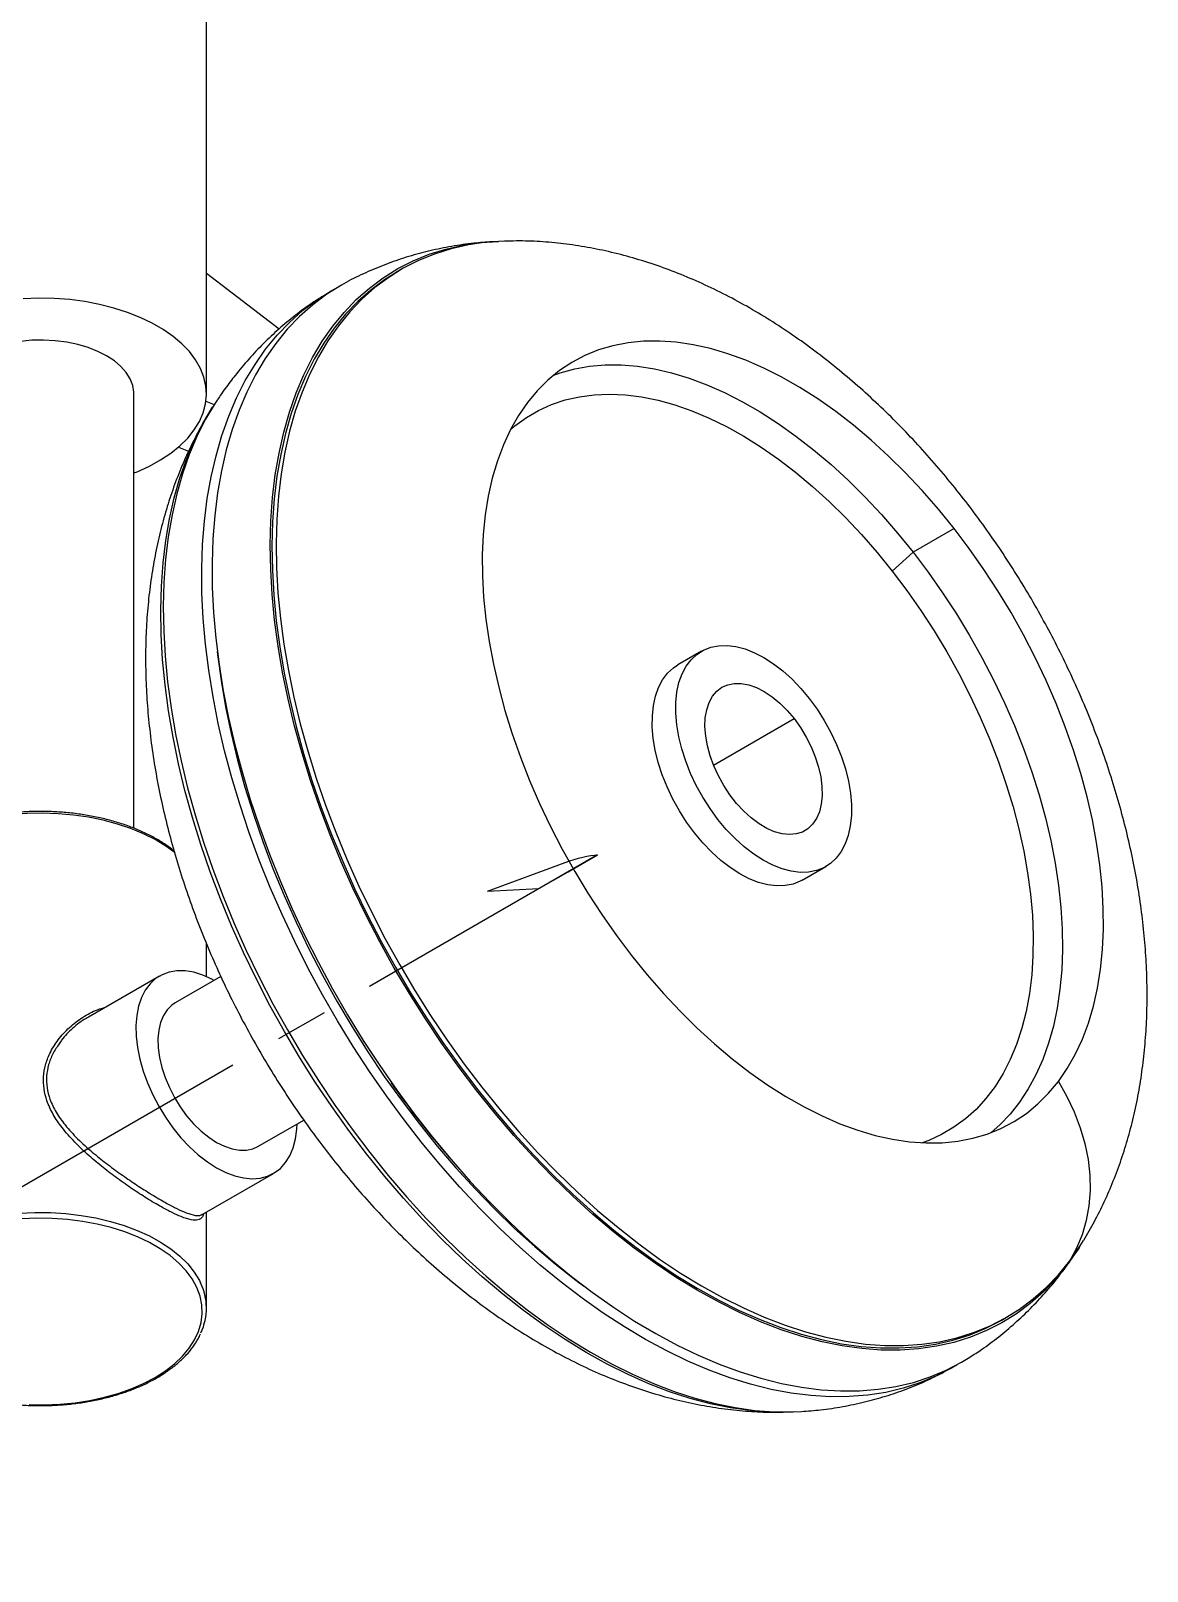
# Model space of a CAD drawing. Header units: millimetres. Extents: x 1 to 1184, y 0 to 836.
# Drawn here: x 371.7 to 425.6, y 226 to 300.3 of the extents above; entities that cross this region are included whole.
import ezdxf

# ---------------------------------------------------------------- set-up
doc = ezdxf.new("R2010")
doc.units = ezdxf.units.MM
doc.linetypes.add('CENTERX2', pattern=[20.32, 12.7, -2.54, 2.54, -2.54])

msp = doc.modelspace()

# ---------------------------------------------------------------- linework, layer by layer
at = {"color": 7, "linetype": 'Continuous', "lineweight": 25}
for p, q in [((380.183, 282.775), (380.183, 313.915)), ((380.183, 288.6), (383.697, 285.921)), ((389.595, 288.787), (389.392, 288.67)), ((376.683, 261.81), (376.683, 282.775)), ((380.16, 282.421), (380.562, 282.263)), ((378.826, 280.202), (379.319, 280.008)), ((416.264, 276.276), (414.284, 275.133)), ((413.278, 274.223), (414.284, 275.133)), ((404.067, 270.354), (402.936, 269.7)), ((404.65, 264.858), (408.536, 267.101)), ((408.936, 259.308), (410.067, 259.961)), ((380.183, 254.654), (380.183, 256.247)), ((377.919, 254.681), (374.482, 252.697)), ((380.88, 254.658), (378.669, 253.382)), ((389.098, 249.519), (389.114, 249.527)), ((389.098, 249.519), (389.326, 249.227)), ((382.668, 246.453), (384.88, 247.73)), ((379.981, 243.17), (383.418, 245.154)), ((380.183, 238.65), (380.183, 243.287)), ((422.032, 241.184), (422.111, 241.306)), ((418.59, 238.093), (418.792, 238.21)), ((415.438, 235.4), (415.778, 235.566))]:
    msp.add_line(p, q, dxfattribs=at)
at = {"color": 7, "linetype": 'CENTERX2'}
msp.add_line((399.053, 260.531), (339.163, 225.957), dxfattribs=at)
at = {"color": 7, "linetype": 'Continuous'}
for p, q in [((397.639, 259.715), (399.053, 260.531)), ((393.738, 258.777), (397.493, 260.156)), ((396.225, 258.898), (397.639, 259.715)), ((393.738, 258.777), (396.225, 258.898))]:
    msp.add_line(p, q, dxfattribs=at)
at = {"color": 7, "linetype": 'Continuous', "lineweight": 25, "flags": 128}
for points in [[(421.708, 240.726), (421.159, 240.054), (420.568, 239.439), (419.937, 238.881), (419.268, 238.382), (418.562, 237.943), (417.821, 237.566), (417.047, 237.251), (416.241, 236.999), (415.406, 236.81), (414.543, 236.686), (413.655, 236.625), (412.743, 236.629), (411.811, 236.698), (410.859, 236.831), (409.891, 237.028), (408.909, 237.288), (407.915, 237.611), (406.911, 237.997), (405.901, 238.443), (404.886, 238.95), (403.868, 239.515), (402.852, 240.138), (401.837, 240.817), (400.828, 241.55), (399.827, 242.336), (398.835, 243.172), (397.856, 244.058), (396.892, 244.989), (395.945, 245.965), (395.017, 246.984), (394.111, 248.041), (393.229, 249.136), (392.373, 250.264), (391.544, 251.425), (390.746, 252.614), (389.979, 253.829), (389.247, 255.067), (388.549, 256.326), (387.889, 257.601), (387.268, 258.89), (386.687, 260.19), (386.148, 261.497), (385.652, 262.81), (385.2, 264.123), (384.793, 265.435), (384.432, 266.742), (384.119, 268.041), (383.853, 269.328), (383.636, 270.601), (383.468, 271.857), (383.35, 273.092), (383.281, 274.304), (383.262, 275.49), (383.293, 276.646), (383.374, 277.771), (383.504, 278.861), (383.684, 279.913), (383.913, 280.926), (384.19, 281.897), (384.515, 282.823), (384.887, 283.702), (385.305, 284.532), (385.767, 285.311), (386.274, 286.037), (386.824, 286.709), (387.414, 287.324), (388.045, 287.882), (388.714, 288.381), (389.42, 288.82), (390.161, 289.197), (390.936, 289.512), (391.741, 289.764), (392.577, 289.953), (393.44, 290.078), (394.282, 290.136)], [(394.667, 290.151), (394.568, 290.149), (393.683, 290.089), (392.824, 289.964), (391.992, 289.777), (391.189, 289.525), (390.418, 289.211), (389.68, 288.836), (388.977, 288.399), (388.31, 287.902), (387.682, 287.346), (387.094, 286.733), (386.547, 286.064), (386.042, 285.341), (385.581, 284.565), (385.165, 283.738), (384.794, 282.862), (384.471, 281.94), (384.195, 280.973), (383.967, 279.965), (383.788, 278.916), (383.658, 277.831), (383.577, 276.711), (383.546, 275.559), (383.565, 274.378), (383.634, 273.171), (383.752, 271.94), (383.919, 270.689), (384.135, 269.421), (384.4, 268.139), (384.712, 266.845), (385.071, 265.544), (385.476, 264.237), (385.927, 262.929), (386.421, 261.622), (386.958, 260.319), (387.537, 259.024), (388.155, 257.74), (388.813, 256.47), (389.507, 255.217), (390.237, 253.984), (391, 252.773), (391.796, 251.589), (392.621, 250.433), (393.474, 249.309), (394.353, 248.218), (395.255, 247.165), (396.179, 246.151), (397.122, 245.179), (398.083, 244.251), (399.058, 243.369), (400.045, 242.536), (401.043, 241.753), (402.048, 241.023), (403.058, 240.347), (404.071, 239.726), (405.084, 239.163), (406.095, 238.659), (407.102, 238.214), (408.102, 237.83), (409.092, 237.508), (410.07, 237.249), (411.034, 237.053), (411.982, 236.92), (412.911, 236.852), (413.819, 236.848), (414.703, 236.908), (415.563, 237.032), (416.395, 237.22), (417.197, 237.471), (417.969, 237.785), (418.707, 238.161), (419.41, 238.598), (420.076, 239.095), (420.704, 239.65), (421.293, 240.263), (421.84, 240.932), (421.84, 240.932)], [(389.392, 288.67), (388.775, 288.282), (388.108, 287.785), (387.48, 287.23), (386.892, 286.617), (386.344, 285.947), (385.84, 285.224), (385.379, 284.448), (384.962, 283.621), (384.592, 282.746), (384.269, 281.823), (383.993, 280.857), (383.765, 279.848), (383.585, 278.8), (383.455, 277.714), (383.375, 276.594), (383.344, 275.442), (383.363, 274.261), (383.431, 273.054), (383.55, 271.823), (383.717, 270.573), (383.933, 269.304), (384.198, 268.022), (384.51, 266.728), (384.869, 265.427), (385.274, 264.12), (385.724, 262.812), (386.219, 261.505), (386.756, 260.202), (387.334, 258.908), (387.953, 257.624), (388.611, 256.353), (389.305, 255.1), (390.035, 253.867), (390.798, 252.657), (391.594, 251.472), (392.419, 250.316), (393.272, 249.192), (394.15, 248.102), (395.053, 247.048), (395.977, 246.034), (396.92, 245.062), (397.881, 244.134), (398.856, 243.252), (399.843, 242.419), (400.841, 241.636), (401.846, 240.906), (402.856, 240.23), (403.869, 239.61), (404.882, 239.046), (405.893, 238.542), (406.9, 238.097), (407.899, 237.713), (408.889, 237.392), (409.868, 237.132), (410.832, 236.936), (411.78, 236.804), (412.709, 236.735), (413.616, 236.731), (414.501, 236.791), (415.361, 236.915), (416.193, 237.103), (416.995, 237.354), (417.766, 237.668), (418.505, 238.044), (418.59, 238.093)], [(416.404, 235.919), (416.128, 235.755), (415.384, 235.369), (414.607, 235.046), (413.799, 234.784), (412.961, 234.586), (412.096, 234.451), (411.205, 234.38), (410.291, 234.372), (409.355, 234.429), (408.401, 234.549), (407.429, 234.733), (406.443, 234.98), (405.444, 235.29), (404.436, 235.661), (403.419, 236.094), (402.398, 236.586), (401.374, 237.137), (400.349, 237.745), (399.326, 238.41), (398.307, 239.129), (397.295, 239.901), (396.292, 240.724), (395.3, 241.596), (394.323, 242.515), (393.361, 243.479), (392.417, 244.486), (391.494, 245.533), (390.593, 246.617), (389.717, 247.738), (388.868, 248.891), (388.047, 250.074), (387.257, 251.284), (386.5, 252.518), (385.776, 253.775), (385.089, 255.05), (384.439, 256.34), (383.829, 257.643), (383.259, 258.956), (382.73, 260.275), (382.245, 261.598), (381.804, 262.921), (381.408, 264.241), (381.058, 265.556), (380.755, 266.861), (380.5, 268.155), (380.293, 269.434), (380.135, 270.694), (380.026, 271.934), (379.966, 273.15), (379.956, 274.34), (379.995, 275.5), (380.084, 276.627), (380.222, 277.721), (380.409, 278.776), (380.644, 279.793), (380.928, 280.767), (381.258, 281.696), (381.635, 282.579), (382.058, 283.413), (382.525, 284.197), (383.036, 284.928), (383.589, 285.605), (384.183, 286.227), (384.817, 286.791), (385.489, 287.297), (386.198, 287.743), (386.417, 287.864)], [(387.033, 288.214), (386.693, 288.028), (385.984, 287.582), (385.312, 287.077), (384.678, 286.512), (384.084, 285.891), (383.531, 285.214), (383.02, 284.483), (382.553, 283.699), (382.13, 282.865), (381.753, 281.982), (381.423, 281.052), (381.139, 280.078), (380.904, 279.062), (380.717, 278.006), (380.579, 276.913), (380.49, 275.785), (380.451, 274.625), (380.461, 273.436), (380.521, 272.22), (380.63, 270.98), (380.788, 269.719), (380.995, 268.441), (381.25, 267.147), (381.553, 265.841), (381.903, 264.527), (382.299, 263.207), (382.74, 261.884), (383.225, 260.561), (383.754, 259.242), (384.324, 257.929), (384.934, 256.626), (385.584, 255.335), (386.271, 254.06), (386.995, 252.804), (387.752, 251.57), (388.542, 250.359), (389.363, 249.176), (390.212, 248.023), (391.088, 246.903), (391.989, 245.818), (392.912, 244.771), (393.856, 243.765), (394.818, 242.801), (395.795, 241.882), (396.787, 241.01), (397.79, 240.187), (398.802, 239.415), (399.821, 238.696), (400.844, 238.031), (401.869, 237.423), (402.893, 236.872), (403.914, 236.38), (404.931, 235.947), (405.939, 235.576), (406.938, 235.266), (407.924, 235.019), (408.896, 234.835), (409.85, 234.715), (410.786, 234.658), (411.7, 234.665), (412.591, 234.737), (413.456, 234.872), (414.294, 235.07), (415.102, 235.331), (415.879, 235.655), (416.623, 236.04), (417.02, 236.28)], [(376.683, 278.957), (376.84, 279.02), (377.429, 279.288), (377.971, 279.587), (378.463, 279.914), (378.899, 280.266), (379.277, 280.64), (379.592, 281.033), (379.842, 281.441), (380.025, 281.861), (380.139, 282.289), (380.183, 282.721), (380.156, 283.154), (380.06, 283.583), (379.894, 284.005), (379.661, 284.417), (379.362, 284.814), (378.999, 285.193), (378.577, 285.551), (378.099, 285.884), (377.569, 286.19), (376.991, 286.466), (376.371, 286.71), (375.714, 286.919), (375.027, 287.092), (374.314, 287.227), (373.583, 287.322), (372.839, 287.378), (372.089, 287.393), (371.341, 287.368)], [(376.683, 282.775), (376.681, 282.857), (376.628, 283.182), (376.505, 283.5), (376.313, 283.807), (376.057, 284.098), (375.739, 284.367), (375.365, 284.612), (374.941, 284.828), (374.474, 285.011), (373.97, 285.159), (373.439, 285.27), (372.887, 285.341), (372.325, 285.372), (371.76, 285.361), (371.202, 285.31)], [(416.264, 276.276), (415.506, 277.211), (414.724, 278.108), (413.921, 278.964), (413.1, 279.776), (412.263, 280.542), (411.413, 281.258), (410.553, 281.922), (409.686, 282.533), (408.815, 283.087), (407.943, 283.584), (407.073, 284.021), (406.208, 284.397), (405.35, 284.71), (404.503, 284.96), (403.669, 285.146), (402.852, 285.267), (402.054, 285.323), (401.277, 285.313), (400.525, 285.238), (399.8, 285.098), (399.104, 284.893), (398.44, 284.623), (397.809, 284.291), (397.215, 283.897), (396.659, 283.442), (396.143, 282.928), (395.669, 282.357), (395.238, 281.73), (394.852, 281.05), (394.512, 280.319), (394.22, 279.54), (393.975, 278.714), (393.78, 277.846), (393.635, 276.937), (393.539, 275.991), (393.494, 275.011), (393.5, 274.001), (393.557, 272.963), (393.664, 271.902), (393.821, 270.821), (394.028, 269.723), (394.284, 268.613), (394.588, 267.494), (394.939, 266.369), (395.335, 265.244), (395.776, 264.12), (396.261, 263.003), (396.786, 261.896), (397.351, 260.803), (397.954, 259.728), (398.592, 258.673), (399.264, 257.643), (399.967, 256.642), (400.699, 255.672), (401.457, 254.736), (402.239, 253.839), (403.042, 252.983), (403.863, 252.171), (404.7, 251.406), (405.55, 250.689), (406.41, 250.025), (407.276, 249.415), (408.147, 248.86), (409.019, 248.364), (409.889, 247.927), (410.755, 247.551), (411.613, 247.237), (412.46, 246.987), (413.293, 246.801), (414.111, 246.68), (414.909, 246.624), (415.686, 246.634), (416.438, 246.709), (417.163, 246.85), (417.859, 247.055), (418.523, 247.324), (419.153, 247.656), (419.747, 248.05), (420.303, 248.505), (420.819, 249.019), (421.293, 249.59)], [(396.939, 283.682), (397.256, 283.794), (397.951, 283.985), (398.674, 284.113), (399.424, 284.176), (400.197, 284.176), (400.991, 284.11), (401.803, 283.981), (402.631, 283.789), (403.472, 283.533), (404.323, 283.215), (405.181, 282.836), (406.043, 282.398), (406.907, 281.901), (407.77, 281.347), (408.629, 280.738), (409.48, 280.077), (410.321, 279.365), (411.15, 278.604), (411.963, 277.798), (412.759, 276.949), (413.533, 276.059), (414.284, 275.133)], [(394.848, 281.042), (395.065, 281.226), (395.62, 281.631), (396.212, 281.975), (396.837, 282.259), (397.494, 282.48), (398.181, 282.638), (398.896, 282.732), (399.635, 282.762), (400.396, 282.728), (401.176, 282.63), (401.974, 282.468), (402.785, 282.243), (403.607, 281.956), (404.437, 281.608), (405.273, 281.2), (406.111, 280.732), (406.949, 280.208), (407.782, 279.629), (408.61, 278.997), (409.428, 278.313), (410.233, 277.582), (411.024, 276.804), (411.797, 275.983), (412.549, 275.122), (413.278, 274.223)], [(408.538, 233.647), (408.252, 233.635), (407.345, 233.639), (406.416, 233.707), (405.468, 233.84), (404.504, 234.036), (403.525, 234.295), (402.535, 234.617), (401.536, 235.001), (400.529, 235.445), (399.518, 235.95), (398.505, 236.513), (397.492, 237.133), (396.482, 237.81), (395.477, 238.54), (394.479, 239.323), (393.492, 240.156), (392.517, 241.038), (391.556, 241.966), (390.613, 242.938), (389.689, 243.952), (388.786, 245.005), (387.908, 246.095), (387.055, 247.22), (386.23, 248.376), (385.434, 249.56), (384.671, 250.77), (383.941, 252.004), (383.247, 253.257), (382.589, 254.527), (381.97, 255.811), (381.392, 257.106), (380.855, 258.408), (380.36, 259.715), (379.91, 261.024), (379.505, 262.33), (379.146, 263.632), (378.834, 264.926), (378.569, 266.208), (378.353, 267.476), (378.186, 268.727), (378.067, 269.957), (377.999, 271.165), (377.98, 272.345), (378.011, 273.497), (378.091, 274.617), (378.221, 275.703), (378.401, 276.751), (378.629, 277.76), (378.905, 278.727), (379.228, 279.649), (379.598, 280.525), (380.015, 281.351), (380.476, 282.127), (380.515, 282.189)], [(380.698, 282.473), (380.606, 282.331), (380.143, 281.552), (379.725, 280.722), (379.353, 279.843), (379.028, 278.917), (378.751, 277.946), (378.522, 276.934), (378.342, 275.881), (378.212, 274.791), (378.131, 273.667), (378.1, 272.51), (378.119, 271.324), (378.188, 270.112), (378.306, 268.877), (378.474, 267.621), (378.691, 266.348), (378.957, 265.061), (379.27, 263.762), (379.631, 262.455), (380.038, 261.143), (380.49, 259.83), (380.986, 258.518), (381.525, 257.21), (382.106, 255.91), (382.728, 254.621), (383.388, 253.346), (384.085, 252.087), (384.817, 250.849), (385.584, 249.634), (386.382, 248.445), (387.211, 247.284), (388.067, 246.156), (388.949, 245.061), (389.856, 244.004), (390.783, 242.986), (391.73, 242.01), (392.695, 241.078), (393.673, 240.193), (394.665, 239.356), (395.666, 238.57), (396.675, 237.837), (397.69, 237.158), (398.707, 236.535), (399.724, 235.97), (400.739, 235.463), (401.75, 235.017), (402.753, 234.631), (403.747, 234.308), (404.729, 234.048), (405.697, 233.851), (406.649, 233.718), (407.581, 233.65), (408.493, 233.645), (408.895, 233.664)], [(421.293, 249.59), (421.724, 250.217), (422.11, 250.897), (422.45, 251.628), (422.743, 252.408), (422.987, 253.233), (423.183, 254.102), (423.328, 255.011), (423.423, 255.956), (423.468, 256.936), (423.462, 257.947), (423.406, 258.984), (423.299, 260.045), (423.141, 261.126), (422.934, 262.224), (422.679, 263.334), (422.375, 264.454), (422.024, 265.578), (421.627, 266.704), (421.186, 267.827), (420.702, 268.944), (420.177, 270.051), (419.612, 271.144), (419.009, 272.22), (418.371, 273.274), (417.699, 274.304), (416.996, 275.306), (416.264, 276.276)], [(414.284, 275.133), (415.009, 274.172), (415.706, 273.18), (416.373, 272.16), (417.006, 271.116), (417.605, 270.051), (418.167, 268.969), (418.69, 267.872), (419.172, 266.766), (419.613, 265.654), (420.01, 264.538), (420.362, 263.424), (420.668, 262.314), (420.927, 261.213), (421.138, 260.124), (421.3, 259.05), (421.413, 257.995), (421.477, 256.964), (421.491, 255.958), (421.455, 254.982), (421.37, 254.038), (421.235, 253.131), (421.051, 252.262), (420.819, 251.435), (420.539, 250.653), (420.212, 249.917), (419.841, 249.231), (419.424, 248.597), (418.965, 248.017), (418.465, 247.493), (418.044, 247.122)], [(413.278, 274.223), (413.981, 273.29), (414.656, 272.327), (415.3, 271.336), (415.912, 270.321), (416.488, 269.285), (417.027, 268.233), (417.527, 267.168), (417.987, 266.093), (418.404, 265.013), (418.778, 263.931), (419.106, 262.85), (419.388, 261.776), (419.623, 260.712), (419.81, 259.66), (419.948, 258.626), (420.037, 257.612), (420.076, 256.623), (420.065, 255.661), (420.005, 254.73), (419.896, 253.834), (419.737, 252.975), (419.53, 252.156), (419.276, 251.381), (418.974, 250.652), (418.627, 249.972), (418.235, 249.343), (417.8, 248.767), (417.323, 248.246), (416.806, 247.782), (416.251, 247.378), (415.66, 247.033), (415.034, 246.749), (414.713, 246.632)], [(409.27, 268.073), (409.649, 267.554), (409.998, 267.008), (410.312, 266.44), (410.589, 265.856), (410.824, 265.265), (411.015, 264.672), (411.16, 264.085), (411.257, 263.511), (411.304, 262.956), (411.303, 262.426), (411.251, 261.929), (411.15, 261.469), (411.002, 261.053), (410.807, 260.685), (410.569, 260.369), (410.289, 260.11), (409.972, 259.909), (409.62, 259.771), (409.239, 259.695), (408.832, 259.683), (408.405, 259.736), (407.962, 259.852), (407.508, 260.03), (407.049, 260.268), (406.591, 260.564), (406.138, 260.914), (405.695, 261.313), (405.269, 261.757), (404.864, 262.242), (404.485, 262.76), (404.136, 263.307), (403.822, 263.875), (403.545, 264.458), (403.31, 265.049), (403.119, 265.642), (402.974, 266.229), (402.878, 266.804), (402.83, 267.359), (402.832, 267.888), (402.883, 268.386), (402.984, 268.845), (403.132, 269.261), (403.327, 269.629), (403.566, 269.945), (403.845, 270.205), (404.163, 270.405), (404.514, 270.544), (404.895, 270.62), (405.302, 270.631), (405.729, 270.579), (406.173, 270.463), (406.626, 270.284), (407.085, 270.046), (407.544, 269.75), (407.997, 269.401), (408.439, 269.002), (408.865, 268.557), (409.27, 268.073)], [(380.704, 270.346), (380.721, 270.191), (380.889, 268.94), (381.105, 267.672), (381.369, 266.389), (381.681, 265.096), (382.041, 263.794), (382.446, 262.487), (382.896, 261.179), (383.39, 259.872), (383.927, 258.57), (384.506, 257.275), (385.125, 255.991), (385.782, 254.721), (386.477, 253.467), (387.206, 252.234), (387.97, 251.024), (388.765, 249.839), (389.59, 248.683), (390.443, 247.559), (391.322, 246.469), (392.224, 245.416), (393.149, 244.402), (394.092, 243.429), (395.052, 242.501), (396.027, 241.62), (397.015, 240.786), (398.012, 240.004), (398.377, 239.732)], [(408.936, 259.308), (408.84, 259.256), (408.489, 259.117), (408.108, 259.042), (407.701, 259.03), (407.273, 259.083), (406.83, 259.199), (406.377, 259.377), (405.918, 259.615), (405.459, 259.911), (405.006, 260.261), (404.564, 260.66), (404.138, 261.104), (403.733, 261.588), (403.354, 262.107), (403.005, 262.653), (402.691, 263.222), (402.414, 263.805), (402.179, 264.396), (401.988, 264.989), (401.843, 265.576), (401.746, 266.151), (401.698, 266.706), (401.7, 267.235), (401.752, 267.732), (401.853, 268.192), (402.001, 268.608), (402.196, 268.976), (402.434, 269.292), (402.714, 269.552), (402.936, 269.7)], [(408.536, 267.101), (408.845, 266.672), (409.122, 266.215), (409.363, 265.74), (409.562, 265.254), (409.718, 264.767), (409.826, 264.287), (409.884, 263.822), (409.893, 263.381), (409.851, 262.971), (409.759, 262.601), (409.619, 262.276), (409.434, 262.003), (409.207, 261.786), (408.941, 261.629), (408.642, 261.535), (408.315, 261.506), (407.965, 261.542), (407.6, 261.642), (407.225, 261.805), (406.847, 262.028), (406.473, 262.307), (406.11, 262.637), (405.763, 263.011), (405.44, 263.424), (405.147, 263.868), (404.887, 264.335), (404.666, 264.817), (404.488, 265.304), (404.357, 265.789), (404.273, 266.263), (404.239, 266.717), (404.256, 267.143), (404.323, 267.534), (404.439, 267.882), (404.602, 268.182), (404.809, 268.428), (405.056, 268.615), (405.339, 268.741), (405.653, 268.802), (405.992, 268.799), (406.35, 268.731), (406.721, 268.599), (407.099, 268.405), (407.475, 268.154), (407.845, 267.849), (408.2, 267.496), (408.536, 267.101)], [(378.676, 260.619), (378.224, 260.949), (377.706, 261.262), (377.14, 261.546), (376.53, 261.798), (375.882, 262.016), (375.201, 262.198), (374.494, 262.342), (373.767, 262.447), (373.026, 262.513), (372.277, 262.539), (371.527, 262.523), (370.784, 262.468), (370.073, 262.375)], [(380.556, 254.472), (380.446, 254.529), (380.005, 254.726), (379.573, 254.859), (379.155, 254.928), (378.756, 254.932), (378.383, 254.871), (378.039, 254.744), (377.729, 254.555), (377.458, 254.306), (377.229, 253.999), (377.044, 253.639), (376.907, 253.231), (376.819, 252.779), (376.781, 252.29), (376.794, 251.77), (376.857, 251.226), (376.97, 250.665), (377.131, 250.094), (377.338, 249.521), (377.589, 248.953), (377.879, 248.398), (378.207, 247.862), (378.566, 247.353), (378.953, 246.878), (379.362, 246.442), (379.788, 246.052), (380.225, 245.712), (380.668, 245.427)], [(378.669, 253.382), (378.509, 253.273), (378.284, 253.051), (378.103, 252.774), (377.967, 252.445), (377.879, 252.071), (377.842, 251.659), (377.854, 251.215), (377.917, 250.749), (378.029, 250.267), (378.188, 249.78), (378.391, 249.295), (378.635, 248.821), (378.916, 248.366), (379.227, 247.94), (379.564, 247.548), (379.921, 247.199), (380.291, 246.898), (380.668, 246.651)], [(421.293, 249.59), (421.709, 248.863), (422.063, 248.118), (422.352, 247.36), (422.574, 246.596), (422.727, 245.832), (422.809, 245.072), (422.822, 244.323), (422.763, 243.591), (422.635, 242.88), (422.437, 242.197), (422.172, 241.546), (421.84, 240.932)], [(380.668, 245.427), (381.112, 245.2), (381.549, 245.035), (381.975, 244.933), (382.384, 244.897), (382.771, 244.926), (383.13, 245.02), (383.457, 245.178), (383.748, 245.397), (383.999, 245.676), (384.206, 246.01), (384.367, 246.395), (384.48, 246.825), (384.543, 247.296), (384.556, 247.543)], [(380.668, 246.651), (381.045, 246.463), (381.416, 246.336), (381.773, 246.273), (382.11, 246.275), (382.421, 246.342), (382.668, 246.453)], [(366.526, 241.916), (367.081, 242.207), (367.68, 242.467), (368.319, 242.694), (368.992, 242.885), (369.693, 243.039), (370.416, 243.154), (371.154, 243.23), (371.902, 243.266), (372.652, 243.261), (373.398, 243.215), (374.133, 243.129), (374.851, 243.004), (375.545, 242.841), (376.21, 242.641), (376.84, 242.405), (377.429, 242.137), (377.971, 241.838), (378.463, 241.511), (378.899, 241.159), (379.277, 240.785), (379.592, 240.392), (379.842, 239.984), (379.896, 239.875)], [(371.627, 233.995), (372.369, 233.985), (373.109, 234.016), (373.841, 234.087), (374.558, 234.198), (375.254, 234.348), (375.921, 234.535), (376.555, 234.758), (377.149, 235.015), (377.699, 235.303), (378.198, 235.62), (378.643, 235.963), (379.029, 236.329), (379.353, 236.714), (379.613, 237.116), (379.805, 237.53), (379.928, 237.952), (379.981, 238.38), (379.963, 238.808), (379.875, 239.234), (379.717, 239.652), (379.491, 240.06), (379.199, 240.454), (378.843, 240.83), (378.427, 241.185), (377.955, 241.516), (377.43, 241.819), (376.858, 242.092), (376.243, 242.332), (375.591, 242.537), (374.909, 242.706), (374.202, 242.836), (373.477, 242.927), (372.74, 242.978), (371.998, 242.988), (371.257, 242.958)], [(421.84, 240.932), (422.345, 241.656), (422.511, 241.921)], [(422.305, 241.594), (422.215, 241.452), (421.708, 240.726)], [(421.708, 240.726), (421.515, 240.452), (421.492, 240.422)]]:
    msp.add_lwpolyline(points, dxfattribs=at)
at = {"color": 7, "linetype": 'Continuous', "flags": 128}
msp.add_lwpolyline([(397.493, 260.156), (397.711, 260.233), (397.928, 260.303), (398.141, 260.364), (398.348, 260.418), (398.545, 260.461), (398.73, 260.495), (398.9, 260.518), (399.053, 260.531)], dxfattribs=at)
at = {"color": 7, "linetype": 'Continuous', "lineweight": 25}
for centre, radius, start, end in [((428.114, 277.021), 47.735, 215.18014, 220.68027), ((377.393, 238.651), 2.787, 334.80947, 26.07017)]:
    msp.add_arc(centre, radius, start, end, dxfattribs=at)
for points, knots in [([(393.95, 290.115), (393.662, 290.095), (393.013, 290.05), (392.017, 289.904), (390.969, 289.691), (389.947, 289.414), (388.952, 289.081), (387.989, 288.682), (387.35, 288.391), (387.04, 288.218), (387.032, 288.213)], [0, 0, 0, 0, 0.120288, 0.270038, 0.417952, 0.564263, 0.709212, 0.853042, 0.995995, 1, 1, 1, 1]), ([(422.516, 241.931), (422.691, 242.228), (423.047, 242.833), (423.521, 243.789), (423.956, 244.79), (424.341, 245.831), (424.677, 246.908), (424.962, 248.022), (425.195, 249.171), (425.374, 250.351), (425.499, 251.561), (425.569, 252.797), (425.584, 254.056), (425.543, 255.333), (425.448, 256.624), (425.299, 257.924), (425.097, 259.231), (424.844, 260.539), (424.541, 261.846), (424.19, 263.15), (423.792, 264.447), (423.35, 265.736), (422.863, 267.014), (422.334, 268.28), (421.764, 269.531), (421.154, 270.765), (420.506, 271.981), (419.819, 273.177), (419.097, 274.351), (418.338, 275.502), (417.546, 276.626), (416.72, 277.722), (415.861, 278.788), (414.971, 279.823), (414.05, 280.824), (413.099, 281.789), (412.119, 282.715), (411.11, 283.601), (410.074, 284.444), (409.012, 285.24), (407.926, 285.988), (406.818, 286.683), (405.69, 287.322), (404.546, 287.903), (403.39, 288.421), (402.225, 288.874), (401.056, 289.261), (399.888, 289.58), (398.724, 289.829), (397.568, 290.011), (396.424, 290.12), (395.461, 290.166), (394.882, 290.149), (394.678, 290.143)], [0, 0, 0, 0, 0.017112, 0.034945, 0.053014, 0.071341, 0.089941, 0.108821, 0.127979, 0.147401, 0.167063, 0.186933, 0.206968, 0.227126, 0.247362, 0.267638, 0.287911, 0.308159, 0.328365, 0.348521, 0.368623, 0.388672, 0.408672, 0.428629, 0.448551, 0.468447, 0.488328, 0.508203, 0.528085, 0.54798, 0.567899, 0.587854, 0.607856, 0.627915, 0.648039, 0.668238, 0.688516, 0.708878, 0.729321, 0.749841, 0.770422, 0.791045, 0.811667, 0.832246, 0.852732, 0.873073, 0.89322, 0.913127, 0.93276, 0.952098, 0.971133, 0.989866, 1, 1, 1, 1]), ([(385.807, 287.498), (385.635, 287.389), (385.174, 287.099), (384.462, 286.568), (383.672, 285.913), (382.923, 285.209), (382.216, 284.459), (381.692, 283.836), (381.405, 283.462), (381.329, 283.362)], [0, 0, 0, 0, 0.099263, 0.266416, 0.433585, 0.601061, 0.76914, 0.938119, 1, 1, 1, 1]), ([(381.329, 283.362), (381.164, 283.143), (380.944, 282.849), (380.747, 282.539), (380.697, 282.461)], [0, 0, 0, 0, 0.74581, 1, 1, 1, 1]), ([(380.308, 281.857), (380.298, 281.841), (380.095, 281.528), (379.746, 280.883), (379.263, 279.92), (378.834, 278.914), (378.451, 277.871), (378.119, 276.791), (377.838, 275.674), (377.61, 274.523), (377.435, 273.34), (377.314, 272.128), (377.248, 270.89), (377.238, 269.63), (377.283, 268.352), (377.382, 267.06), (377.535, 265.759), (377.741, 264.452), (377.998, 263.144), (378.305, 261.837), (378.659, 260.534), (379.061, 259.237), (379.507, 257.949), (379.997, 256.672), (380.529, 255.407), (381.102, 254.157), (381.715, 252.924), (382.366, 251.709), (383.055, 250.515), (383.781, 249.343), (384.542, 248.194), (385.337, 247.072), (386.165, 245.978), (387.026, 244.914), (387.919, 243.882), (388.842, 242.884), (389.796, 241.922), (390.778, 240.999), (391.789, 240.116), (392.827, 239.277), (393.891, 238.484), (394.979, 237.74), (396.089, 237.049), (397.218, 236.414), (398.363, 235.839), (399.52, 235.325), (400.685, 234.877), (401.854, 234.495), (403.022, 234.182), (404.185, 233.938), (405.34, 233.761), (406.483, 233.657), (407.417, 233.616), (407.968, 233.634), (408.143, 233.64)], [0, 0, 0, 0, 0.0009454, 0.0185788, 0.0364264, 0.0545126, 0.072858, 0.0914771, 0.1103764, 0.1295527, 0.1489919, 0.1686692, 0.1885505, 0.2085945, 0.2287574, 0.2489958, 0.2692702, 0.2895397, 0.309782, 0.3299822, 0.3501317, 0.3702273, 0.39027, 0.4102639, 0.4302154, 0.4501326, 0.4700249, 0.4899024, 0.5097756, 0.5296555, 0.5495497, 0.5694693, 0.5894254, 0.6094287, 0.6294895, 0.649617, 0.6698191, 0.6901016, 0.7104672, 0.7309145, 0.7514365, 0.7720197, 0.7926419, 0.8132601, 0.833831, 0.8543055, 0.8746314, 0.8947584, 0.914643, 0.934252, 0.9535648, 0.9725737, 0.9912822, 1, 1, 1, 1]), ([(378.618, 260.716), (378.543, 260.777), (378.328, 260.952), (377.92, 261.214), (377.401, 261.501), (376.839, 261.758), (376.241, 261.985), (375.611, 262.18), (374.954, 262.341), (374.275, 262.467), (373.581, 262.558), (372.875, 262.612), (372.164, 262.629), (371.453, 262.611), (370.749, 262.552), (370.262, 262.495), (370.017, 262.448), (369.997, 262.444)], [0, 0, 0, 0, 0.039574, 0.113014, 0.186503, 0.259987, 0.333444, 0.406866, 0.480252, 0.553608, 0.626938, 0.70025, 0.773553, 0.846855, 0.920163, 0.993484, 1, 1, 1, 1]), ([(380.051, 243.211), (380.033, 243.157), (379.978, 242.996), (379.79, 242.898), (379.459, 242.893), (379.029, 243.028), (378.532, 243.252), (377.979, 243.545), (377.33, 243.93), (376.608, 244.399), (375.896, 244.898), (375.188, 245.437), (374.487, 246.022), (373.807, 246.664), (373.224, 247.327), (372.77, 247.994), (372.479, 248.618), (372.327, 249.232), (372.303, 249.812), (372.4, 250.391), (372.628, 251), (373.014, 251.623), (373.556, 252.215), (374.201, 252.703), (374.796, 253.031), (375.182, 253.14), (375.314, 253.177)], [0, 0, 0, 0, 0.026383, 0.0796, 0.130919, 0.184149, 0.221855, 0.260658, 0.307723, 0.349507, 0.392726, 0.434682, 0.477627, 0.52512, 0.573743, 0.614406, 0.656056, 0.689803, 0.724464, 0.758197, 0.792805, 0.8376, 0.883635, 0.929319, 0.97601, 1, 1, 1, 1]), ([(374.486, 252.689), (374.449, 252.671), (374.172, 252.536), (373.73, 252.166), (373.286, 251.752), (373.116, 251.474), (373.079, 251.414)], [0, 0, 0, 0, 0.064877, 0.487001, 0.889113, 1, 1, 1, 1]), ([(373.079, 251.414), (372.969, 251.256), (372.749, 250.941), (372.549, 250.403), (372.448, 249.85), (372.471, 249.285), (372.622, 248.698), (372.916, 248.094), (373.368, 247.458), (373.956, 246.817), (374.632, 246.205), (375.338, 245.638), (376.038, 245.123), (376.752, 244.634), (377.469, 244.175), (378.113, 243.795), (378.659, 243.501), (379.142, 243.274), (379.561, 243.133), (379.843, 243.096), (379.939, 243.166), (379.97, 243.189)], [0, 0, 0, 0, 0.0432761, 0.0863274, 0.130505, 0.1734489, 0.2177046, 0.2697915, 0.3233451, 0.3848195, 0.447773, 0.5024204, 0.5582633, 0.61283, 0.6691498, 0.7305892, 0.7797798, 0.8304373, 0.8971888, 0.9666093, 1, 1, 1, 1]), ([(421.487, 240.426), (421.639, 240.621), (421.807, 240.837), (421.955, 241.065), (421.968, 241.086)], [0, 0, 0, 0, 0.9092728, 1, 1, 1, 1]), ([(417.017, 236.287), (417.21, 236.409), (417.691, 236.715), (418.42, 237.264), (419.207, 237.922), (419.954, 238.63), (420.655, 239.385), (421.167, 239.985), (421.429, 240.345), (421.487, 240.426)], [0, 0, 0, 0, 0.111555, 0.278785, 0.446054, 0.613653, 0.781878, 0.951025, 1, 1, 1, 1]), ([(364.468, 237.415), (364.511, 237.32), (364.618, 237.09), (364.857, 236.739), (365.172, 236.363), (365.545, 236.006), (365.97, 235.669), (366.445, 235.356), (366.966, 235.07), (367.528, 234.813), (368.126, 234.586), (368.756, 234.391), (369.413, 234.23), (370.091, 234.103), (370.786, 234.013), (371.491, 233.959), (372.202, 233.941), (372.913, 233.961), (373.618, 234.017), (374.312, 234.109), (374.989, 234.237), (375.645, 234.4), (376.273, 234.597), (376.87, 234.825), (377.429, 235.085), (377.948, 235.373), (378.422, 235.688), (378.846, 236.027), (379.219, 236.388), (379.532, 236.769), (379.76, 237.111), (379.859, 237.33), (379.895, 237.411)], [0, 0, 0, 0, 0.023571, 0.057278, 0.09117, 0.12521, 0.159349, 0.193545, 0.227763, 0.261978, 0.296181, 0.330368, 0.364538, 0.398694, 0.432838, 0.466973, 0.501105, 0.535235, 0.569369, 0.603509, 0.637659, 0.671823, 0.706006, 0.740209, 0.774437, 0.808688, 0.842959, 0.877239, 0.911502, 0.945712, 0.97982, 1, 1, 1, 1]), ([(408.894, 233.669), (409.202, 233.691), (409.87, 233.74), (410.885, 233.894), (411.931, 234.112), (412.951, 234.392), (413.943, 234.734), (414.742, 235.055), (415.2, 235.283), (415.348, 235.356)], [0, 0, 0, 0, 0.138443, 0.299462, 0.458524, 0.615881, 0.771792, 0.926519, 1, 1, 1, 1])]:
    msp.add_open_spline(points, degree=3, knots=knots, dxfattribs=at)

doc.saveas('drawing.dxf')
